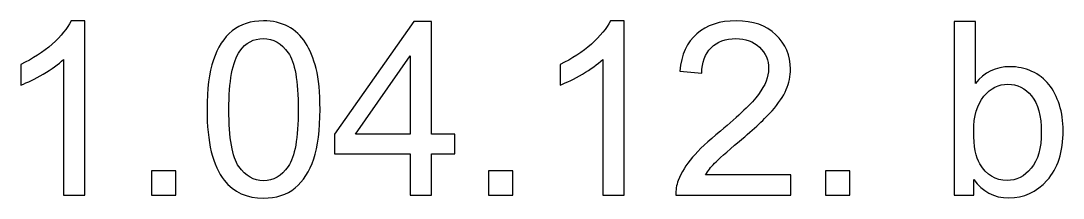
# Model space of a CAD drawing. Header units: millimetres. Extents: x -450 to 450, y -300 to 300.
# Drawn here: x -22.48 to 13.91, y -269.29 to -263.1 of the extents above; entities that cross this region are included whole.
import ezdxf

# ---------------------------------------------------------------- set-up
doc = ezdxf.new("R2010")
doc.units = ezdxf.units.MM
doc.header["$MEASUREMENT"] = 0
doc.layers.add('Layer 1', color=7, linetype='Continuous')

msp = doc.modelspace()

# ---------------------------------------------------------------- linework, layer by layer
at = {"layer": 'Layer 1', "color": 250}
for points, knots in [([(-20.2495, -269.1918), (-20.2495, -269.1918), (-20.9946, -269.1918), (-20.9946, -269.1918), (-20.9946, -269.1918), (-20.9946, -269.1918), (-20.9946, -264.4476), (-20.9946, -264.4476), (-20.9946, -264.4476), (-21.1738, -264.6198), (-21.4094, -264.7905), (-21.7001, -264.9613), (-21.7001, -264.9613), (-21.9908, -265.132), (-22.2533, -265.2604), (-22.4847, -265.3451), (-22.4847, -265.3451), (-22.4847, -265.3451), (-22.4847, -264.6254), (-22.4847, -264.6254), (-22.4847, -264.6254), (-22.0684, -264.4307), (-21.7043, -264.1936), (-21.3925, -263.9142), (-21.3925, -263.9142), (-21.0806, -263.6362), (-20.8591, -263.3667), (-20.7293, -263.1042), (-20.7293, -263.1042), (-20.7293, -263.1042), (-20.2495, -263.1042), (-20.2495, -263.1042), (-20.2495, -263.1042), (-20.2495, -263.1042), (-20.2495, -269.1918), (-20.2495, -269.1918)], [0, 0, 0, 0, 0.1, 0.1, 0.1, 0.1, 0.2, 0.2, 0.2, 0.2, 0.3, 0.3, 0.3, 0.3, 0.4, 0.4, 0.4, 0.4, 0.5, 0.5, 0.5, 0.5, 0.6, 0.6, 0.6, 0.6, 0.7, 0.7, 0.7, 0.7, 0.8, 0.8, 0.8, 0.8, 1, 1, 1, 1]), ([(-15.9823, -266.2002), (-15.9823, -265.4848), (-15.9089, -264.9062), (-15.7622, -264.4688), (-15.7622, -264.4688), (-15.614, -264.0299), (-15.3953, -263.6927), (-15.1046, -263.457), (-15.1046, -263.457), (-14.8153, -263.2214), (-14.4498, -263.1042), (-14.0096, -263.1042), (-14.0096, -263.1042), (-13.685, -263.1042), (-13.4, -263.1692), (-13.153, -263.3004), (-13.153, -263.3004), (-12.9075, -263.4316), (-12.7043, -263.6207), (-12.5462, -263.8677), (-12.5462, -263.8677), (-12.3882, -264.1132), (-12.264, -264.4138), (-12.1737, -264.7679), (-12.1737, -264.7679), (-12.082, -265.1221), (-12.0368, -265.6005), (-12.0368, -266.2002), (-12.0368, -266.2002), (-12.0368, -266.9114), (-12.1102, -267.4872), (-12.2555, -267.9246), (-12.2555, -267.9246), (-12.4009, -268.3635), (-12.6196, -268.7007), (-12.9103, -268.9378), (-12.9103, -268.9378), (-13.1996, -269.1749), (-13.5665, -269.2934), (-14.0096, -269.2934), (-14.0096, -269.2934), (-14.5923, -269.2934), (-15.051, -269.086), (-15.384, -268.6697), (-15.384, -268.6697), (-15.7833, -268.1617), (-15.9823, -267.339), (-15.9823, -266.2002)], [0, 0, 0, 0, 0.0769231, 0.0769231, 0.0769231, 0.0769231, 0.1538462, 0.1538462, 0.1538462, 0.1538462, 0.2307692, 0.2307692, 0.2307692, 0.2307692, 0.3076923, 0.3076923, 0.3076923, 0.3076923, 0.3846154, 0.3846154, 0.3846154, 0.3846154, 0.4615385, 0.4615385, 0.4615385, 0.4615385, 0.5384615, 0.5384615, 0.5384615, 0.5384615, 0.6153846, 0.6153846, 0.6153846, 0.6153846, 0.6923077, 0.6923077, 0.6923077, 0.6923077, 0.7692308, 0.7692308, 0.7692308, 0.7692308, 0.8461538, 0.8461538, 0.8461538, 0.8461538, 1, 1, 1, 1]), ([(-8.8943, -269.1918), (-8.8943, -269.1918), (-8.8943, -267.744), (-8.8943, -267.744), (-8.8943, -267.744), (-8.8943, -267.744), (-11.5274, -267.744), (-11.5274, -267.744), (-11.5274, -267.744), (-11.5274, -267.744), (-11.5274, -267.0582), (-11.5274, -267.0582), (-11.5274, -267.0582), (-11.5274, -267.0582), (-8.7588, -263.1296), (-8.7588, -263.1296), (-8.7588, -263.1296), (-8.7588, -263.1296), (-8.1492, -263.1296), (-8.1492, -263.1296), (-8.1492, -263.1296), (-8.1492, -263.1296), (-8.1492, -267.0582), (-8.1492, -267.0582), (-8.1492, -267.0582), (-8.1492, -267.0582), (-7.3279, -267.0582), (-7.3279, -267.0582), (-7.3279, -267.0582), (-7.3279, -267.0582), (-7.3279, -267.744), (-7.3279, -267.744), (-7.3279, -267.744), (-7.3279, -267.744), (-8.1492, -267.744), (-8.1492, -267.744), (-8.1492, -267.744), (-8.1492, -267.744), (-8.1492, -269.1918), (-8.1492, -269.1918), (-8.1492, -269.1918), (-8.1492, -269.1918), (-8.8943, -269.1918), (-8.8943, -269.1918)], [0, 0, 0, 0, 0.0833333, 0.0833333, 0.0833333, 0.0833333, 0.1666667, 0.1666667, 0.1666667, 0.1666667, 0.25, 0.25, 0.25, 0.25, 0.3333333, 0.3333333, 0.3333333, 0.3333333, 0.4166667, 0.4166667, 0.4166667, 0.4166667, 0.5, 0.5, 0.5, 0.5, 0.5833333, 0.5833333, 0.5833333, 0.5833333, 0.6666667, 0.6666667, 0.6666667, 0.6666667, 0.75, 0.75, 0.75, 0.75, 0.8333333, 0.8333333, 0.8333333, 0.8333333, 1, 1, 1, 1]), ([(-1.4182, -269.1918), (-1.4182, -269.1918), (-2.1633, -269.1918), (-2.1633, -269.1918), (-2.1633, -269.1918), (-2.1633, -269.1918), (-2.1633, -264.4476), (-2.1633, -264.4476), (-2.1633, -264.4476), (-2.3425, -264.6198), (-2.5781, -264.7905), (-2.8688, -264.9613), (-2.8688, -264.9613), (-3.1595, -265.132), (-3.422, -265.2604), (-3.6534, -265.3451), (-3.6534, -265.3451), (-3.6534, -265.3451), (-3.6534, -264.6254), (-3.6534, -264.6254), (-3.6534, -264.6254), (-3.2371, -264.4307), (-2.873, -264.1936), (-2.5612, -263.9142), (-2.5612, -263.9142), (-2.2493, -263.6362), (-2.0278, -263.3667), (-1.898, -263.1042), (-1.898, -263.1042), (-1.898, -263.1042), (-1.4182, -263.1042), (-1.4182, -263.1042), (-1.4182, -263.1042), (-1.4182, -263.1042), (-1.4182, -269.1918), (-1.4182, -269.1918)], [0, 0, 0, 0, 0.1, 0.1, 0.1, 0.1, 0.2, 0.2, 0.2, 0.2, 0.3, 0.3, 0.3, 0.3, 0.4, 0.4, 0.4, 0.4, 0.5, 0.5, 0.5, 0.5, 0.6, 0.6, 0.6, 0.6, 0.7, 0.7, 0.7, 0.7, 0.8, 0.8, 0.8, 0.8, 1, 1, 1, 1]), ([(4.3999, -268.4806), (4.3999, -268.4806), (4.3999, -269.1918), (4.3999, -269.1918), (4.3999, -269.1918), (4.3999, -269.1918), (0.3866, -269.1918), (0.3866, -269.1918), (0.3866, -269.1918), (0.381, -269.0126), (0.4106, -268.8404), (0.4741, -268.6739), (0.4741, -268.6739), (0.5771, -268.4016), (0.7422, -268.1321), (0.9694, -267.8682), (0.9694, -267.8682), (1.1966, -267.6043), (1.5212, -267.2995), (1.9431, -266.9538), (1.9431, -266.9538), (2.5993, -266.4133), (3.0452, -265.9857), (3.278, -265.6697), (3.278, -265.6697), (3.5123, -265.3536), (3.6294, -265.0544), (3.6294, -264.7722), (3.6294, -264.7722), (3.6294, -264.4773), (3.5235, -264.2289), (3.3119, -264.0257), (3.3119, -264.0257), (3.1002, -263.8239), (2.8236, -263.7223), (2.4836, -263.7223), (2.4836, -263.7223), (2.1237, -263.7223), (1.8359, -263.8296), (1.62, -264.044), (1.62, -264.044), (1.404, -264.2571), (1.2954, -264.5535), (1.2926, -264.933), (1.2926, -264.933), (1.2926, -264.933), (0.5306, -264.8568), (0.5306, -264.8568), (0.5306, -264.8568), (0.5828, -264.2868), (0.7803, -263.8521), (1.1218, -263.553), (1.1218, -263.553), (1.4647, -263.2538), (1.9233, -263.1042), (2.5005, -263.1042), (2.5005, -263.1042), (3.0819, -263.1042), (3.5433, -263.2651), (3.882, -263.5883), (3.882, -263.5883), (4.222, -263.9114), (4.3914, -264.3122), (4.3914, -264.7891), (4.3914, -264.7891), (4.3914, -265.0318), (4.342, -265.2703), (4.2418, -265.5046), (4.2418, -265.5046), (4.143, -265.7402), (3.9779, -265.9872), (3.7479, -266.2468), (3.7479, -266.2468), (3.5165, -266.505), (3.1341, -266.862), (2.6007, -267.3136), (2.6007, -267.3136), (2.1534, -267.689), (1.8655, -267.943), (1.7385, -268.077), (1.7385, -268.077), (1.6115, -268.2111), (1.5071, -268.3451), (1.4238, -268.4806), (1.4238, -268.4806), (1.4238, -268.4806), (4.3999, -268.4806), (4.3999, -268.4806)], [0, 0, 0, 0, 0.0434783, 0.0434783, 0.0434783, 0.0434783, 0.0869565, 0.0869565, 0.0869565, 0.0869565, 0.1304348, 0.1304348, 0.1304348, 0.1304348, 0.173913, 0.173913, 0.173913, 0.173913, 0.2173913, 0.2173913, 0.2173913, 0.2173913, 0.2608696, 0.2608696, 0.2608696, 0.2608696, 0.3043478, 0.3043478, 0.3043478, 0.3043478, 0.3478261, 0.3478261, 0.3478261, 0.3478261, 0.3913043, 0.3913043, 0.3913043, 0.3913043, 0.4347826, 0.4347826, 0.4347826, 0.4347826, 0.4782609, 0.4782609, 0.4782609, 0.4782609, 0.5217391, 0.5217391, 0.5217391, 0.5217391, 0.5652174, 0.5652174, 0.5652174, 0.5652174, 0.6086957, 0.6086957, 0.6086957, 0.6086957, 0.6521739, 0.6521739, 0.6521739, 0.6521739, 0.6956522, 0.6956522, 0.6956522, 0.6956522, 0.7391304, 0.7391304, 0.7391304, 0.7391304, 0.7826087, 0.7826087, 0.7826087, 0.7826087, 0.826087, 0.826087, 0.826087, 0.826087, 0.8695652, 0.8695652, 0.8695652, 0.8695652, 0.9130435, 0.9130435, 0.9130435, 0.9130435, 1, 1, 1, 1]), ([(10.7992, -269.1918), (10.7992, -269.1918), (10.1049, -269.1918), (10.1049, -269.1918), (10.1049, -269.1918), (10.1049, -269.1918), (10.1049, -263.1296), (10.1049, -263.1296), (10.1049, -263.1296), (10.1049, -263.1296), (10.85, -263.1296), (10.85, -263.1296), (10.85, -263.1296), (10.85, -263.1296), (10.85, -265.2929), (10.85, -265.2929), (10.85, -265.2929), (11.1647, -264.9006), (11.5654, -264.7044), (12.0537, -264.7044), (12.0537, -264.7044), (12.3232, -264.7044), (12.58, -264.7581), (12.8213, -264.8667), (12.8213, -264.8667), (13.0626, -264.9754), (13.2602, -265.1292), (13.4168, -265.3253), (13.4168, -265.3253), (13.572, -265.5229), (13.6948, -265.76), (13.7823, -266.038), (13.7823, -266.038), (13.8712, -266.3145), (13.915, -266.6123), (13.915, -266.9284), (13.915, -266.9284), (13.915, -267.6791), (13.7287, -268.2605), (13.3576, -268.6697), (13.3576, -268.6697), (12.985, -269.0803), (12.5391, -269.2849), (12.0184, -269.2849), (12.0184, -269.2849), (11.5005, -269.2849), (11.0941, -269.069), (10.7992, -268.6386), (10.7992, -268.6386), (10.7992, -268.6386), (10.7992, -269.1918), (10.7992, -269.1918)], [0, 0, 0, 0, 0.0714286, 0.0714286, 0.0714286, 0.0714286, 0.1428571, 0.1428571, 0.1428571, 0.1428571, 0.2142857, 0.2142857, 0.2142857, 0.2142857, 0.2857143, 0.2857143, 0.2857143, 0.2857143, 0.3571429, 0.3571429, 0.3571429, 0.3571429, 0.4285714, 0.4285714, 0.4285714, 0.4285714, 0.5, 0.5, 0.5, 0.5, 0.5714286, 0.5714286, 0.5714286, 0.5714286, 0.6428571, 0.6428571, 0.6428571, 0.6428571, 0.7142857, 0.7142857, 0.7142857, 0.7142857, 0.7857143, 0.7857143, 0.7857143, 0.7857143, 0.8571429, 0.8571429, 0.8571429, 0.8571429, 1, 1, 1, 1]), ([(-15.2203, -266.2031), (-15.2203, -267.2007), (-15.1046, -267.8639), (-14.8717, -268.1913), (-14.8717, -268.1913), (-14.6389, -268.5201), (-14.351, -268.6838), (-14.0096, -268.6838), (-14.0096, -268.6838), (-13.6681, -268.6838), (-13.3802, -268.5187), (-13.1474, -268.1899), (-13.1474, -268.1899), (-12.9145, -267.8597), (-12.7988, -267.1979), (-12.7988, -266.2031), (-12.7988, -266.2031), (-12.7988, -265.2054), (-12.9145, -264.5422), (-13.1474, -264.2148), (-13.1474, -264.2148), (-13.3788, -263.886), (-13.6695, -263.7223), (-14.018, -263.7223), (-14.018, -263.7223), (-14.3595, -263.7223), (-14.6333, -263.8677), (-14.8379, -264.1569), (-14.8379, -264.1569), (-15.0933, -264.5252), (-15.2203, -265.2082), (-15.2203, -266.2031)], [0, 0, 0, 0, 0.1111111, 0.1111111, 0.1111111, 0.1111111, 0.2222222, 0.2222222, 0.2222222, 0.2222222, 0.3333333, 0.3333333, 0.3333333, 0.3333333, 0.4444444, 0.4444444, 0.4444444, 0.4444444, 0.5555556, 0.5555556, 0.5555556, 0.5555556, 0.6666667, 0.6666667, 0.6666667, 0.6666667, 0.7777778, 0.7777778, 0.7777778, 0.7777778, 1, 1, 1, 1]), ([(-8.8943, -267.0582), (-8.8943, -267.0582), (-8.8943, -264.3305), (-8.8943, -264.3305), (-8.8943, -264.3305), (-8.8943, -264.3305), (-10.795, -267.0582), (-10.795, -267.0582), (-10.795, -267.0582), (-10.795, -267.0582), (-8.8943, -267.0582), (-8.8943, -267.0582)], [0, 0, 0, 0, 0.25, 0.25, 0.25, 0.25, 0.5, 0.5, 0.5, 0.5, 1, 1, 1, 1]), ([(10.7907, -266.9622), (10.7907, -267.4872), (10.8627, -267.8668), (11.0052, -268.101), (11.0052, -268.101), (11.2395, -268.4834), (11.5556, -268.6753), (11.9549, -268.6753), (11.9549, -268.6753), (12.2809, -268.6753), (12.5617, -268.5342), (12.7973, -268.252), (12.7973, -268.252), (13.0344, -267.9698), (13.1529, -267.5493), (13.1529, -266.9905), (13.1529, -266.9905), (13.1529, -266.4175), (13.0401, -265.9956), (12.8129, -265.7233), (12.8129, -265.7233), (12.5857, -265.4509), (12.3105, -265.3141), (11.9888, -265.3141), (11.9888, -265.3141), (11.6628, -265.3141), (11.382, -265.4552), (11.1463, -265.7374), (11.1463, -265.7374), (10.9093, -266.0196), (10.7907, -266.4274), (10.7907, -266.9622)], [0, 0, 0, 0, 0.1111111, 0.1111111, 0.1111111, 0.1111111, 0.2222222, 0.2222222, 0.2222222, 0.2222222, 0.3333333, 0.3333333, 0.3333333, 0.3333333, 0.4444444, 0.4444444, 0.4444444, 0.4444444, 0.5555556, 0.5555556, 0.5555556, 0.5555556, 0.6666667, 0.6666667, 0.6666667, 0.6666667, 0.7777778, 0.7777778, 0.7777778, 0.7777778, 1, 1, 1, 1]), ([(-17.9197, -269.1918), (-17.9197, -269.1918), (-17.9197, -268.3451), (-17.9197, -268.3451), (-17.9197, -268.3451), (-17.9197, -268.3451), (-17.0731, -268.3451), (-17.0731, -268.3451), (-17.0731, -268.3451), (-17.0731, -268.3451), (-17.0731, -269.1918), (-17.0731, -269.1918), (-17.0731, -269.1918), (-17.0731, -269.1918), (-17.9197, -269.1918), (-17.9197, -269.1918)], [0, 0, 0, 0, 0.2, 0.2, 0.2, 0.2, 0.4, 0.4, 0.4, 0.4, 0.6, 0.6, 0.6, 0.6, 1, 1, 1, 1]), ([(-6.1496, -269.1918), (-6.1496, -269.1918), (-6.1496, -268.3451), (-6.1496, -268.3451), (-6.1496, -268.3451), (-6.1496, -268.3451), (-5.303, -268.3451), (-5.303, -268.3451), (-5.303, -268.3451), (-5.303, -268.3451), (-5.303, -269.1918), (-5.303, -269.1918), (-5.303, -269.1918), (-5.303, -269.1918), (-6.1496, -269.1918), (-6.1496, -269.1918)], [0, 0, 0, 0, 0.2, 0.2, 0.2, 0.2, 0.4, 0.4, 0.4, 0.4, 0.6, 0.6, 0.6, 0.6, 1, 1, 1, 1]), ([(5.6205, -269.1918), (5.6205, -269.1918), (5.6205, -268.3451), (5.6205, -268.3451), (5.6205, -268.3451), (5.6205, -268.3451), (6.4671, -268.3451), (6.4671, -268.3451), (6.4671, -268.3451), (6.4671, -268.3451), (6.4671, -269.1918), (6.4671, -269.1918), (6.4671, -269.1918), (6.4671, -269.1918), (5.6205, -269.1918), (5.6205, -269.1918)], [0, 0, 0, 0, 0.2, 0.2, 0.2, 0.2, 0.4, 0.4, 0.4, 0.4, 0.6, 0.6, 0.6, 0.6, 1, 1, 1, 1])]:
    msp.add_open_spline(points, degree=3, knots=knots, dxfattribs=at)

doc.saveas('drawing.dxf')
